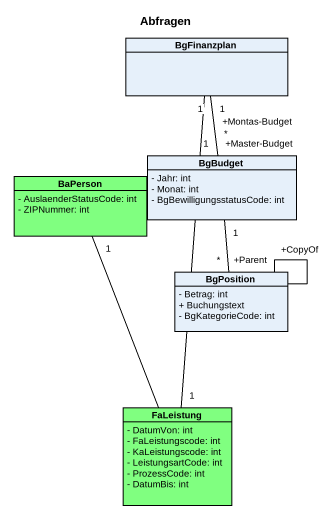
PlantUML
@startuml
title Abfragen
hide circle
hide empty members
skinparam classAttributeIconSize 0
class BgFinanzplan
class BaPerson #80FF80 {
  - AuslaenderStatusCode: int
  - ZIPNummer: int
}
class BgBudget {
  - Jahr: int
  - Monat: int
  - BgBewilligungsstatusCode: int
}
class BgPosition {
  - Betrag: int
  + Buchungstext
  - BgKategorieCode: int
}
class FaLeistung #80FF80 {
  - DatumVon: int
  - FaLeistungscode: int
  - KaLeistungscode: int
  - LeistungsartCode: int
  - ProzessCode: int
  - DatumBis: int
}
BgFinanzplan "1" -- "+Master-Budget\n1" BgBudget
BgFinanzplan "1" -- "+Montas-Budget\n*" BgBudget
BgFinanzplan -- "1" FaLeistung
BgPosition "*" -up- "1" BgBudget
BgPosition -- "+Parent" BgPosition
BgPosition -- "+CopyOf" BgPosition
FaLeistung -up- "1" BaPerson
@enduml
